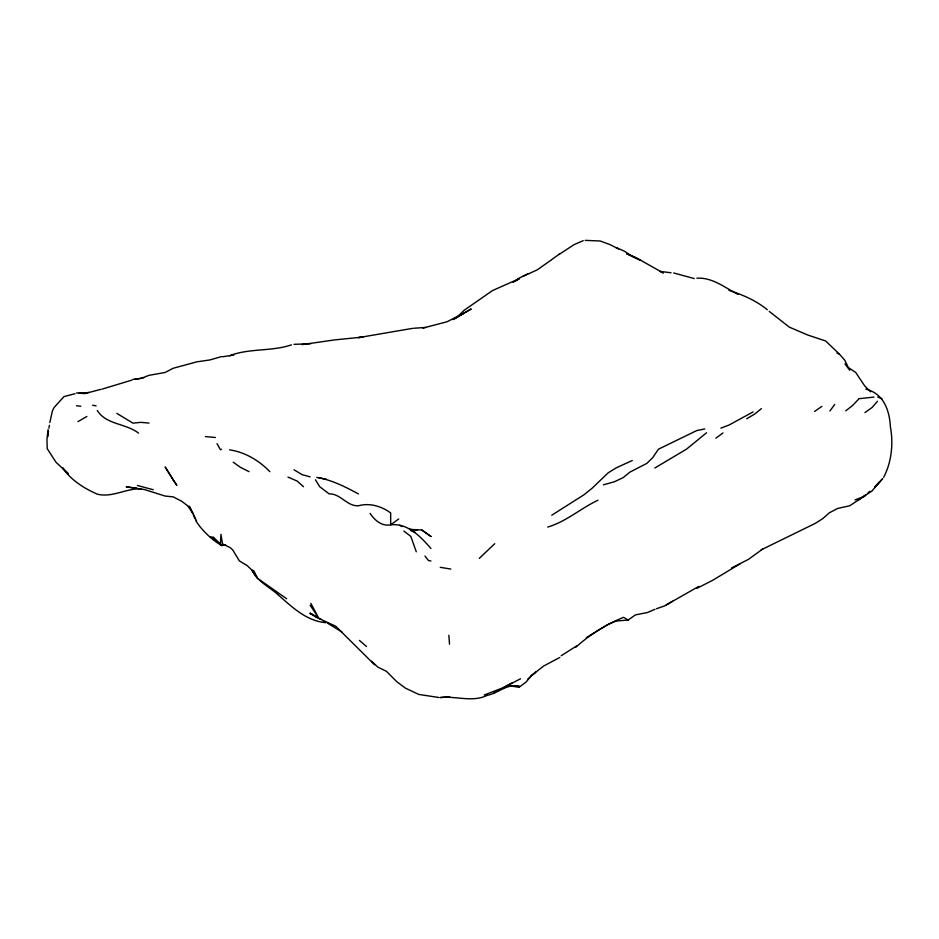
<?xml version="1.0" encoding="UTF-8"?>
<svg xmlns="http://www.w3.org/2000/svg" width="939" height="939" viewBox="0 0 939 939"><rect width="100%" height="100%" fill="white"/><g stroke="black" fill="none" stroke-linecap="round" stroke-linejoin="round"><path stroke-width="1.41" d="M47.971 436.494L48.452 431.013M48.077 429.581L46.95 439.534L47.232 448.666L55.976 462.223L66.657 472.235M49.837 422.515L52.396 410.953L54.133 407.491L63.981 396.587L75.097 393.699M48.922 428.184L49.391 425.367M509.654 685.857L519.114 687.254L519.537 686.456C507.436 683.005 498.492 693.182 487.318 695.306C472.423 702.654 455.885 695.787 440.297 697.548L449.722 696.797L447.046 697.031M883.669 477.27C891.581 462.246 893.529 443.49 890.395 426.881C889.573 410.566 883.693 393.406 865.875 389.169M829.912 410.977L834.712 404.451M527.589 679.32L535.653 672.101L531.333 675.704L526.145 682.007L519.114 687.254M877.484 401.246L872.131 407.456L864.96 412.608M858.328 399.486L852.612 405.484L845.757 410.824M879.761 481.707L874.902 486.801L882.683 478.644L871.908 491.027L849.76 505.757L837.635 508.445L829.207 512.882L822.916 518.539L815.228 523.41L761.165 549.855M479.266 558.388L494.747 543.704M706.551 432.762L686.55 449.112L654.847 468.009M575.924 647.159C589.903 634.518 606.054 624.458 623.531 617.334L628.203 620.033L635.386 614.881L647.441 612.533L654.941 609.329M867.882 492.987L869.901 491.261M761.4 408.629L754.698 414.052L746.716 418.747M531.333 675.704L543.704 665.997L559.808 657.441M551.334 259.927L537.202 269.88L522.8 276.406M762.797 548.939L748.559 559.315L731.458 568.036M513.117 282.369L519.537 277.909L527.589 273.977M715.917 438.161L722.983 432.938M551.756 259.563L559.808 253.73M398.723 518.985L390.671 524.807C381.704 526.615 374.708 520.229 370.083 513.375M576.558 646.009L561.182 655.739M857.812 500.452L865.875 494.712M814.594 411.435L821.907 406.352M558.928 254.528L574.058 244.656L583.236 240.666M551.756 515.218L583.976 494.783L592.028 488.303L608.132 472.869L616.195 467.868L632.299 460.497M453.068 319.624L471.214 308.954L457.41 316.819L464.23 310.222L492.494 290.574L519.537 278.543L515.218 281.219M495.311 692.113L494.149 692.853L495.381 692.278M497.247 691.069L499.724 689.496M606.981 625.045L586.276 637.698M454.664 318.755L463.162 313.532L447.046 321.76L422.89 328.087M698.792 586.382L666.35 604.857M672.57 601.242L664.519 605.948L656.467 608.73M77.996 421.611L86.893 416.47M740.143 563.752L712.842 580.208L696.738 588.436M520.523 678.768L503.586 687.583L484.231 695.013M511.837 683.052L502.506 688.029L503.433 688.299M753.113 411.904L728.946 425.085L720.894 428.137M597.908 500.241C580.689 508.386 566.287 521.556 547.73 527.061M608.132 624.329L616.195 621.008L628.203 620.033M855.042 499.888L864.831 496.238M294.024 344.331L310.703 343.721M229.585 355.728C249.422 348.029 271.359 351.691 291.466 344.859M101.917 389.192L132.023 380.06M221.534 449.335L220.395 449.687L217.05 443.631M221.534 356.585L209.925 359.942L197.883 361.691M197.026 361.797L173.199 368.264L165.147 372.466L149.043 375.33L140.991 378.464L132.939 379.333M603.401 484.806L614.306 481.801L623.179 477.622L629.834 472.164L646.83 463.385L652.805 457.528L658.403 449.218L696.738 430.567L704.79 428.947M100.719 389.392L84.604 393.617L76.552 392.889M135.04 379.379L143.913 377.631M195.922 520.922C202.272 530.852 211.51 539.397 221.534 545.547L225.56 544.925M412.89 328.321L358.452 337.641L363.463 336.984L334.296 339.953L302.076 344.59M222.543 356.761L233.729 355.083M873.927 397.091L858.563 398.758M414.017 328.227L425.919 327.441M78.653 393.335L89.099 392.49M140.991 488.855C126.155 488.174 112.34 497.928 97.292 494.172C83.771 488.174 71.047 480.205 62.514 467.739L68.289 473.714L67.702 473.127M316.736 477.411C331.49 479.782 345.376 486.86 358.452 493.926M430.942 548.482C420.508 536.662 407.996 522.953 390.671 524.807L390.671 512.94C381.574 506.25 369.579 502.611 358.452 505.781C346.949 506.461 340.505 493.456 329.166 493.879L319.671 486.684L315.481 479.794M585.232 240.361L600.232 241.006L610.057 244.621L618.578 249.011M409.733 529.373L421.834 530.007L430.942 536.474L421.834 530.007M671.056 272.768L660.305 271.418L662.406 272.58M215.371 437.492L205.418 436.6M509.76 685.681L519.537 686.456M409.92 529.479L417.127 530.066M149.043 423.078L140.991 422.35L132.939 423.137L116.823 413.383M696.891 278.19C712.584 277.275 724.779 287.674 737.972 294.341M76.552 405.707L80.777 406.282M136.941 488.292L126.155 486.813L144.489 489.559L165.147 496.062L173.245 496.872L181.673 501.25L189.314 507.037M92.656 405.261L96.107 405.836M440.25 567.32L450.814 569.069M438.994 697.513L418.806 694.437L405.542 688.217L396.868 681.773L386.457 671.326L377.748 667.054L371.644 661.279M318.873 477.845L326.232 479.183M430.942 560.994L428.43 560.489L424.98 556.088M137.458 485.51L153.292 489.735M229.585 449.851C245.114 452.187 259.035 460.474 269.857 471.66M694.238 278.566L673.721 272.979M310.128 476.871L302.076 474.629L294.024 469.805M728.946 290.374C742.643 294.764 756.095 300.539 767.304 309.729M410.942 530.688L414.838 532.131M836.919 353.134L839.337 354.05L844.795 360.212L848.293 367.489L855.746 372.49L864.702 385.917L870.582 391.821M877.707 397.009L881.979 398.711M321.021 619.388L310.081 613.12L317.805 617.968L335.728 626.219L374.567 664.742M287.968 477.082L297.17 481.073L303.52 486.707M616.195 247.567L624.247 251.112L632.299 256.37L640.351 260.244L626.571 253.694L635.949 257.579L663.368 273.073M249.058 471.648L240.419 467.34L233.236 462.188M399.709 525.312L402.15 526.615M327.664 623.226L341.913 631.947M138.549 433.149C126.026 423.301 106.213 424.862 97.28 410.472M310.128 613.472L316.138 617.005M323.356 621.254L325.763 622.663C306.196 620.972 291.806 606.794 277.815 594.551M286.653 598.742L257.544 578.354L251.945 570.208L247.297 565.665L239.398 560.935L232.602 549.738L230.196 547.648L222.531 543.927L220.947 534.373L220.442 543.974L221.534 545.547M403.876 531.063L410.801 536.369L416.282 551.803M277.733 594.399C268.754 586.57 257.474 581.417 251.945 570.208L253.753 570.666L257.544 578.354M359.449 640.421L366.503 646.548M769.217 311.419L789.312 327.136L807.81 335.059L825.604 340.951L839.337 354.05M844.947 363.851L849.76 370.295M188.328 506.72L192.859 513.398L189.314 506.227L196.568 520.957M310.128 605.221L318.18 617.169L310.868 603.366M193.399 514.725L194.983 518.715M448.865 635.292L449.511 644.224M213.482 537.354L210.219 536.815L220.442 543.974L213.482 537.354M173.199 480.04L165.147 466.988L176.872 485.428L173.199 480.04"/></g></svg>
